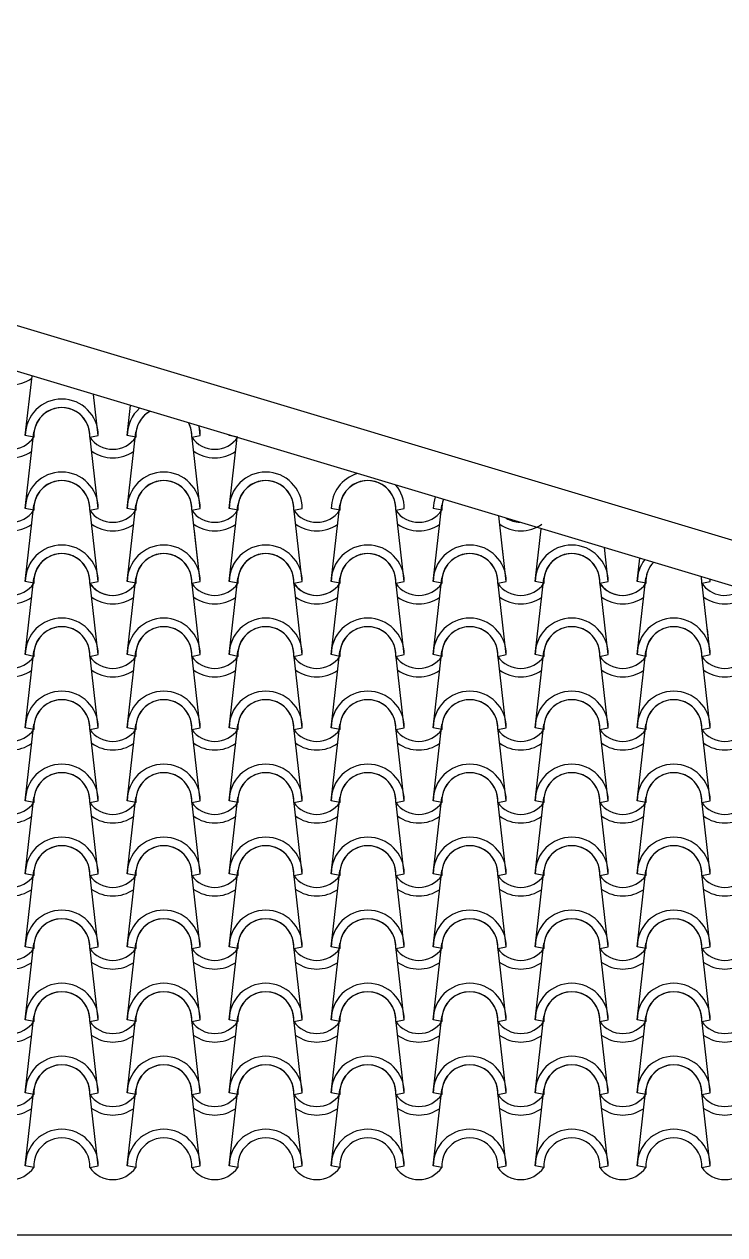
# Model space of a CAD drawing. Header units: millimetres. Extents: x -255 to 41745, y 236 to 29936.
# Drawn here: x 11844 to 13043, y 24931 to 27003 of the extents above; entities that cross this region are included whole.
import ezdxf

# ---------------------------------------------------------------- set-up
doc = ezdxf.new("R2010")
doc.units = ezdxf.units.MM
doc.layers.add('1', color=1, linetype='Continuous')
doc.layers.add('CALIDADES', color=7, linetype='Continuous')

msp = doc.modelspace()

# ---------------------------------------------------------------- linework, layer by layer
at = {"layer": '1'}
for p, q in [((11846, 26298.6), (11857.6, 26400.5)), ((11971, 26298.6), (11962.9, 26368.9)), ((12020.5, 26298.6), (12026.3, 26349.9)), ((11846, 26173.6), (11860.9, 26304.3)), ((11860.6, 26295.7), (11846, 26298.6)), ((11860.6, 26295.7), (11846, 26298.6)), ((11971, 26173.6), (11956, 26304.3)), ((11956.3, 26295.7), (11971, 26298.6)), ((11956.3, 26295.7), (11971, 26298.6)), ((12020.5, 26173.6), (12035.4, 26304.3)), ((12035.1, 26295.7), (12020.5, 26298.6)), ((12035.1, 26295.7), (12020.5, 26298.6)), ((12145.5, 26173.6), (12130.5, 26304.3)), ((12130.8, 26295.7), (12145.5, 26298.6)), ((12130.8, 26295.7), (12145.5, 26298.6)), ((12145.5, 26298.6), (12143.6, 26314.7)), ((12195, 26298.6), (12195, 26299.3)), ((12209.6, 26295.7), (12195, 26298.6)), ((12209.6, 26295.7), (12195, 26298.6)), ((12195, 26173.6), (12208.8, 26295.2)), ((11846, 26048.6), (11860.9, 26179.3)), ((11860.6, 26170.7), (11846, 26173.6)), ((11860.6, 26170.7), (11846, 26173.6)), ((11971, 26048.6), (11956, 26179.3)), ((11956.3, 26170.7), (11971, 26173.6)), ((11956.3, 26170.7), (11971, 26173.6)), ((12020.5, 26048.6), (12035.4, 26179.3)), ((12035.1, 26170.7), (12020.5, 26173.6)), ((12035.1, 26170.7), (12020.5, 26173.6)), ((12145.5, 26048.6), (12130.5, 26179.3)), ((12145.5, 26048.6), (12130.5, 26179.3)), ((12130.8, 26170.7), (12145.5, 26173.6)), ((12130.8, 26170.7), (12145.5, 26173.6)), ((12130.8, 26170.7), (12145.5, 26173.6)), ((12130.8, 26170.7), (12145.5, 26173.6)), ((12195, 26048.6), (12209.9, 26179.3)), ((12195, 26048.6), (12209.9, 26179.3)), ((12209.6, 26170.7), (12195, 26173.6)), ((12209.6, 26170.7), (12195, 26173.6)), ((12209.6, 26170.7), (12195, 26173.6)), ((12209.6, 26170.7), (12195, 26173.6)), ((12320, 26048.6), (12305, 26179.3)), ((12320, 26048.6), (12305, 26179.3)), ((12305.3, 26170.7), (12320, 26173.6)), ((12305.3, 26170.7), (12320, 26173.6)), ((12305.3, 26170.7), (12320, 26173.6)), ((12305.3, 26170.7), (12320, 26173.6)), ((12369.5, 26048.6), (12384.4, 26179.3)), ((12369.5, 26048.6), (12384.4, 26179.3)), ((12384.1, 26170.7), (12369.5, 26173.6)), ((12384.1, 26170.7), (12369.5, 26173.6)), ((12384.1, 26170.7), (12369.5, 26173.6)), ((12384.1, 26170.7), (12369.5, 26173.6)), ((12494.5, 26048.6), (12479.5, 26179.3)), ((12479.8, 26170.7), (12494.5, 26173.6)), ((12479.8, 26170.7), (12494.5, 26173.6)), ((12544, 26048.6), (12558.9, 26179.3)), ((12558.6, 26170.7), (12544, 26173.6)), ((12558.6, 26170.7), (12544, 26173.6)), ((12669, 26048.6), (12656.1, 26161)), ((12145.5, 26048.6), (12135.5, 26135.7)), ((12669, 26048.6), (12659, 26135.7)), ((12718.5, 26048.6), (12728.8, 26139.2)), ((11846, 26048.6), (11852.3, 26104.3)), ((12195, 26048.6), (12201.3, 26104.3)), ((12718.5, 26048.6), (12724.8, 26104.3)), ((12843.5, 26048.6), (12836.8, 26106.8)), ((12893, 26048.6), (12897.5, 26088.6)), ((11846, 25923.6), (11860.9, 26054.3)), ((11860.6, 26045.7), (11846, 26048.6)), ((11860.6, 26045.7), (11846, 26048.6)), ((11860.6, 26045.7), (11846, 26048.6)), ((11860.6, 26045.7), (11846, 26048.6)), ((11860.6, 26045.7), (11846, 26048.6)), ((11971, 25923.6), (11956, 26054.3)), ((11956.3, 26045.7), (11971, 26048.6)), ((11956.3, 26045.7), (11971, 26048.6)), ((11956.3, 26045.7), (11971, 26048.6)), ((12020.5, 25923.6), (12035.4, 26054.3)), ((12035.1, 26045.7), (12020.5, 26048.6)), ((12035.1, 26045.7), (12020.5, 26048.6)), ((12035.1, 26045.7), (12020.5, 26048.6)), ((12145.5, 25923.6), (12130.5, 26054.3)), ((12130.8, 26045.7), (12145.5, 26048.6)), ((12130.8, 26045.7), (12145.5, 26048.6)), ((12130.8, 26045.7), (12145.5, 26048.6)), ((12130.8, 26045.7), (12145.5, 26048.6)), ((12130.8, 26045.7), (12145.5, 26048.6)), ((12130.8, 26045.7), (12145.5, 26048.6)), ((12130.8, 26045.7), (12145.5, 26048.6)), ((12130.8, 26045.7), (12145.5, 26048.6)), ((12195, 25923.6), (12209.9, 26054.3)), ((12209.6, 26045.7), (12195, 26048.6)), ((12209.6, 26045.7), (12195, 26048.6)), ((12209.6, 26045.7), (12195, 26048.6)), ((12209.6, 26045.7), (12195, 26048.6)), ((12209.6, 26045.7), (12195, 26048.6)), ((12209.6, 26045.7), (12195, 26048.6)), ((12209.6, 26045.7), (12195, 26048.6)), ((12209.6, 26045.7), (12195, 26048.6)), ((12320, 25923.6), (12305, 26054.3)), ((12320, 25923.6), (12305, 26054.3)), ((12305.3, 26045.7), (12320, 26048.6)), ((12305.3, 26045.7), (12320, 26048.6)), ((12305.3, 26045.7), (12320, 26048.6)), ((12305.3, 26045.7), (12320, 26048.6)), ((12305.3, 26045.7), (12320, 26048.6)), ((12305.3, 26045.7), (12320, 26048.6)), ((12305.3, 26045.7), (12320, 26048.6)), ((12369.5, 25923.6), (12384.4, 26054.3)), ((12369.5, 25923.6), (12384.4, 26054.3)), ((12384.1, 26045.7), (12369.5, 26048.6)), ((12384.1, 26045.7), (12369.5, 26048.6)), ((12384.1, 26045.7), (12369.5, 26048.6)), ((12384.1, 26045.7), (12369.5, 26048.6)), ((12384.1, 26045.7), (12369.5, 26048.6)), ((12384.1, 26045.7), (12369.5, 26048.6)), ((12384.1, 26045.7), (12369.5, 26048.6)), ((12494.5, 25923.6), (12479.5, 26054.3)), ((12494.5, 25923.6), (12479.5, 26054.3)), ((12479.8, 26045.7), (12494.5, 26048.6)), ((12479.8, 26045.7), (12494.5, 26048.6)), ((12479.8, 26045.7), (12494.5, 26048.6)), ((12479.8, 26045.7), (12494.5, 26048.6)), ((12544, 25923.6), (12558.9, 26054.3)), ((12544, 25923.6), (12558.9, 26054.3)), ((12558.6, 26045.7), (12544, 26048.6)), ((12558.6, 26045.7), (12544, 26048.6)), ((12558.6, 26045.7), (12544, 26048.6)), ((12558.6, 26045.7), (12544, 26048.6)), ((12669, 25923.6), (12654.1, 26054.3)), ((12669, 25923.6), (12654.1, 26054.3)), ((12654.3, 26045.7), (12669, 26048.6)), ((12654.3, 26045.7), (12669, 26048.6)), ((12654.3, 26045.7), (12669, 26048.6)), ((12654.3, 26045.7), (12669, 26048.6)), ((12718.5, 25923.6), (12733.4, 26054.3)), ((12718.5, 25923.6), (12733.4, 26054.3)), ((12733.2, 26045.7), (12718.5, 26048.6)), ((12733.2, 26045.7), (12718.5, 26048.6)), ((12733.2, 26045.7), (12718.5, 26048.6)), ((12733.2, 26045.7), (12718.5, 26048.6)), ((12843.5, 25923.6), (12828.6, 26054.3)), ((12843.5, 25923.6), (12828.6, 26054.3)), ((12828.8, 26045.7), (12843.5, 26048.6)), ((12828.8, 26045.7), (12843.5, 26048.6)), ((12893, 25923.6), (12907.9, 26054.3)), ((12907.7, 26045.7), (12893, 26048.6)), ((12907.7, 26045.7), (12893, 26048.6)), ((13018, 25923.6), (13003.1, 26054.3)), ((13003.3, 26045.7), (13018, 26048.6)), ((13003.3, 26045.7), (13018, 26048.6)), ((13018, 26048.6), (13017.5, 26052.6)), ((12893, 25923.6), (12903.9, 26019.1)), ((13018, 25923.6), (13013, 25967.1)), ((11846, 25798.6), (11860.9, 25929.3)), ((11860.6, 25920.7), (11846, 25923.6)), ((11860.6, 25920.7), (11846, 25923.6)), ((11971, 25798.6), (11956, 25929.3)), ((11956.3, 25920.7), (11971, 25923.6)), ((11956.3, 25920.7), (11971, 25923.6)), ((12020.5, 25798.6), (12035.4, 25929.3)), ((12035.1, 25920.7), (12020.5, 25923.6)), ((12035.1, 25920.7), (12020.5, 25923.6)), ((12145.5, 25798.6), (12130.5, 25929.3)), ((12130.8, 25920.7), (12145.5, 25923.6)), ((12130.8, 25920.7), (12145.5, 25923.6)), ((12195, 25798.6), (12209.9, 25929.3)), ((12209.6, 25920.7), (12195, 25923.6)), ((12209.6, 25920.7), (12195, 25923.6)), ((12320, 25798.6), (12305, 25929.3)), ((12305.3, 25920.7), (12320, 25923.6)), ((12305.3, 25920.7), (12320, 25923.6)), ((12305.3, 25920.7), (12320, 25923.6)), ((12305.3, 25920.7), (12320, 25923.6)), ((12369.5, 25798.6), (12384.4, 25929.3)), ((12384.1, 25920.7), (12369.5, 25923.6)), ((12384.1, 25920.7), (12369.5, 25923.6)), ((12384.1, 25920.7), (12369.5, 25923.6)), ((12384.1, 25920.7), (12369.5, 25923.6)), ((12494.5, 25798.6), (12479.5, 25929.3)), ((12479.8, 25920.7), (12494.5, 25923.6)), ((12479.8, 25920.7), (12494.5, 25923.6)), ((12479.8, 25920.7), (12494.5, 25923.6)), ((12479.8, 25920.7), (12494.5, 25923.6)), ((12544, 25798.6), (12558.9, 25929.3)), ((12558.6, 25920.7), (12544, 25923.6)), ((12558.6, 25920.7), (12544, 25923.6)), ((12558.6, 25920.7), (12544, 25923.6)), ((12558.6, 25920.7), (12544, 25923.6)), ((12669, 25798.6), (12654.1, 25929.3)), ((12654.3, 25920.7), (12669, 25923.6)), ((12654.3, 25920.7), (12669, 25923.6)), ((12654.3, 25920.7), (12669, 25923.6)), ((12654.3, 25920.7), (12669, 25923.6)), ((12718.5, 25798.6), (12733.4, 25929.3)), ((12733.2, 25920.7), (12718.5, 25923.6)), ((12733.2, 25920.7), (12718.5, 25923.6)), ((12733.2, 25920.7), (12718.5, 25923.6)), ((12733.2, 25920.7), (12718.5, 25923.6)), ((12843.5, 25798.6), (12828.6, 25929.3)), ((12828.8, 25920.7), (12843.5, 25923.6)), ((12828.8, 25920.7), (12843.5, 25923.6)), ((12828.8, 25920.7), (12843.5, 25923.6)), ((12828.8, 25920.7), (12843.5, 25923.6)), ((12893, 25798.6), (12907.9, 25929.3)), ((12907.7, 25920.7), (12893, 25923.6)), ((12907.7, 25920.7), (12893, 25923.6)), ((12907.7, 25920.7), (12893, 25923.6)), ((12907.7, 25920.7), (12893, 25923.6)), ((13018, 25798.6), (13003.1, 25929.3)), ((13003.3, 25920.7), (13018, 25923.6)), ((13003.3, 25920.7), (13018, 25923.6)), ((13003.3, 25920.7), (13018, 25923.6)), ((13003.3, 25920.7), (13018, 25923.6)), ((11846, 25673.6), (11860.9, 25804.3)), ((11971, 25673.6), (11956, 25804.3)), ((12020.5, 25673.6), (12035.4, 25804.3)), ((12145.5, 25673.6), (12130.5, 25804.3)), ((12195, 25673.6), (12209.9, 25804.3)), ((12320, 25673.6), (12305, 25804.3)), ((12369.5, 25673.6), (12384.4, 25804.3)), ((12494.5, 25673.6), (12479.5, 25804.3)), ((12544, 25673.6), (12558.9, 25804.3)), ((12669, 25673.6), (12654.1, 25804.3)), ((12718.5, 25673.6), (12733.4, 25804.3)), ((12843.5, 25673.6), (12828.6, 25804.3)), ((12893, 25673.6), (12907.9, 25804.3)), ((13018, 25673.6), (13003.1, 25804.3)), ((11860.6, 25795.7), (11846, 25798.6)), ((11860.6, 25795.7), (11846, 25798.6)), ((11956.3, 25795.7), (11971, 25798.6)), ((11956.3, 25795.7), (11971, 25798.6)), ((12035.1, 25795.7), (12020.5, 25798.6)), ((12035.1, 25795.7), (12020.5, 25798.6)), ((12130.8, 25795.7), (12145.5, 25798.6)), ((12130.8, 25795.7), (12145.5, 25798.6)), ((12209.6, 25795.7), (12195, 25798.6)), ((12209.6, 25795.7), (12195, 25798.6)), ((12305.3, 25795.7), (12320, 25798.6)), ((12305.3, 25795.7), (12320, 25798.6)), ((12384.1, 25795.7), (12369.5, 25798.6)), ((12384.1, 25795.7), (12369.5, 25798.6)), ((12479.8, 25795.7), (12494.5, 25798.6)), ((12479.8, 25795.7), (12494.5, 25798.6)), ((12558.6, 25795.7), (12544, 25798.6)), ((12558.6, 25795.7), (12544, 25798.6)), ((12654.3, 25795.7), (12669, 25798.6)), ((12654.3, 25795.7), (12669, 25798.6)), ((12733.2, 25795.7), (12718.5, 25798.6)), ((12733.2, 25795.7), (12718.5, 25798.6)), ((12828.8, 25795.7), (12843.5, 25798.6)), ((12828.8, 25795.7), (12843.5, 25798.6)), ((12907.7, 25795.7), (12893, 25798.6)), ((12907.7, 25795.7), (12893, 25798.6)), ((13003.3, 25795.7), (13018, 25798.6)), ((13003.3, 25795.7), (13018, 25798.6)), ((11846, 25548.6), (11860.9, 25679.3)), ((11971, 25548.6), (11956, 25679.3)), ((12020.5, 25548.6), (12035.4, 25679.3)), ((12145.5, 25548.6), (12130.5, 25679.3)), ((12195, 25548.6), (12209.9, 25679.3)), ((12320, 25548.6), (12305, 25679.3)), ((12369.5, 25548.6), (12384.4, 25679.3)), ((12494.5, 25548.6), (12479.5, 25679.3)), ((12544, 25548.6), (12558.9, 25679.3)), ((12669, 25548.6), (12654.1, 25679.3)), ((12718.5, 25548.6), (12733.4, 25679.3)), ((12843.5, 25548.6), (12828.6, 25679.3)), ((12893, 25548.6), (12907.9, 25679.3)), ((13018, 25548.6), (13003.1, 25679.3)), ((11860.6, 25670.7), (11846, 25673.6)), ((11860.6, 25670.7), (11846, 25673.6)), ((11956.3, 25670.7), (11971, 25673.6)), ((11956.3, 25670.7), (11971, 25673.6)), ((12035.1, 25670.7), (12020.5, 25673.6)), ((12035.1, 25670.7), (12020.5, 25673.6)), ((12130.8, 25670.7), (12145.5, 25673.6)), ((12130.8, 25670.7), (12145.5, 25673.6)), ((12209.6, 25670.7), (12195, 25673.6)), ((12209.6, 25670.7), (12195, 25673.6)), ((12305.3, 25670.7), (12320, 25673.6)), ((12305.3, 25670.7), (12320, 25673.6)), ((12384.1, 25670.7), (12369.5, 25673.6)), ((12384.1, 25670.7), (12369.5, 25673.6)), ((12479.8, 25670.7), (12494.5, 25673.6)), ((12479.8, 25670.7), (12494.5, 25673.6)), ((12558.6, 25670.7), (12544, 25673.6)), ((12558.6, 25670.7), (12544, 25673.6)), ((12654.3, 25670.7), (12669, 25673.6)), ((12654.3, 25670.7), (12669, 25673.6)), ((12733.2, 25670.7), (12718.5, 25673.6)), ((12733.2, 25670.7), (12718.5, 25673.6)), ((12828.8, 25670.7), (12843.5, 25673.6)), ((12828.8, 25670.7), (12843.5, 25673.6)), ((12907.7, 25670.7), (12893, 25673.6)), ((12907.7, 25670.7), (12893, 25673.6)), ((13003.3, 25670.7), (13018, 25673.6)), ((13003.3, 25670.7), (13018, 25673.6)), ((11846, 25423.6), (11860.9, 25554.3)), ((11971, 25423.6), (11956, 25554.3)), ((12020.5, 25423.6), (12035.4, 25554.3)), ((12145.5, 25423.6), (12130.5, 25554.3)), ((12195, 25423.6), (12209.9, 25554.3)), ((12320, 25423.6), (12305, 25554.3)), ((12369.5, 25423.6), (12384.4, 25554.3)), ((12494.5, 25423.6), (12479.5, 25554.3)), ((12544, 25423.6), (12558.9, 25554.3)), ((12669, 25423.6), (12654.1, 25554.3)), ((12718.5, 25423.6), (12733.4, 25554.3)), ((12843.5, 25423.6), (12828.6, 25554.3)), ((12893, 25423.6), (12907.9, 25554.3)), ((13018, 25423.6), (13003.1, 25554.3)), ((11860.6, 25545.7), (11846, 25548.6)), ((11860.6, 25545.7), (11846, 25548.6)), ((11956.3, 25545.7), (11971, 25548.6)), ((11956.3, 25545.7), (11971, 25548.6)), ((12035.1, 25545.7), (12020.5, 25548.6)), ((12035.1, 25545.7), (12020.5, 25548.6)), ((12130.8, 25545.7), (12145.5, 25548.6)), ((12130.8, 25545.7), (12145.5, 25548.6)), ((12209.6, 25545.7), (12195, 25548.6)), ((12209.6, 25545.7), (12195, 25548.6)), ((12305.3, 25545.7), (12320, 25548.6)), ((12305.3, 25545.7), (12320, 25548.6)), ((12384.1, 25545.7), (12369.5, 25548.6)), ((12384.1, 25545.7), (12369.5, 25548.6)), ((12479.8, 25545.7), (12494.5, 25548.6)), ((12479.8, 25545.7), (12494.5, 25548.6)), ((12558.6, 25545.7), (12544, 25548.6)), ((12558.6, 25545.7), (12544, 25548.6)), ((12654.3, 25545.7), (12669, 25548.6)), ((12654.3, 25545.7), (12669, 25548.6)), ((12733.2, 25545.7), (12718.5, 25548.6)), ((12733.2, 25545.7), (12718.5, 25548.6)), ((12828.8, 25545.7), (12843.5, 25548.6)), ((12828.8, 25545.7), (12843.5, 25548.6)), ((12907.7, 25545.7), (12893, 25548.6)), ((12907.7, 25545.7), (12893, 25548.6)), ((13003.3, 25545.7), (13018, 25548.6)), ((13003.3, 25545.7), (13018, 25548.6)), ((11846, 25298.6), (11860.9, 25429.3)), ((11971, 25298.6), (11956, 25429.3)), ((12020.5, 25298.6), (12035.4, 25429.3)), ((12145.5, 25298.6), (12130.5, 25429.3)), ((12195, 25298.6), (12209.9, 25429.3)), ((12320, 25298.6), (12305, 25429.3)), ((12369.5, 25298.6), (12384.4, 25429.3)), ((12494.5, 25298.6), (12479.5, 25429.3)), ((12544, 25298.6), (12558.9, 25429.3)), ((12669, 25298.6), (12654.1, 25429.3)), ((12718.5, 25298.6), (12733.4, 25429.3)), ((12843.5, 25298.6), (12828.6, 25429.3)), ((12893, 25298.6), (12907.9, 25429.3)), ((13018, 25298.6), (13003.1, 25429.3)), ((11860.6, 25420.7), (11846, 25423.6)), ((11860.6, 25420.7), (11846, 25423.6)), ((11956.3, 25420.7), (11971, 25423.6)), ((11956.3, 25420.7), (11971, 25423.6)), ((12035.1, 25420.7), (12020.5, 25423.6)), ((12035.1, 25420.7), (12020.5, 25423.6)), ((12130.8, 25420.7), (12145.5, 25423.6)), ((12130.8, 25420.7), (12145.5, 25423.6)), ((12209.6, 25420.7), (12195, 25423.6)), ((12209.6, 25420.7), (12195, 25423.6)), ((12305.3, 25420.7), (12320, 25423.6)), ((12305.3, 25420.7), (12320, 25423.6)), ((12384.1, 25420.7), (12369.5, 25423.6)), ((12384.1, 25420.7), (12369.5, 25423.6)), ((12479.8, 25420.7), (12494.5, 25423.6)), ((12479.8, 25420.7), (12494.5, 25423.6)), ((12558.6, 25420.7), (12544, 25423.6)), ((12558.6, 25420.7), (12544, 25423.6)), ((12654.3, 25420.7), (12669, 25423.6)), ((12654.3, 25420.7), (12669, 25423.6)), ((12733.2, 25420.7), (12718.5, 25423.6)), ((12733.2, 25420.7), (12718.5, 25423.6)), ((12828.8, 25420.7), (12843.5, 25423.6)), ((12828.8, 25420.7), (12843.5, 25423.6)), ((12907.7, 25420.7), (12893, 25423.6)), ((12907.7, 25420.7), (12893, 25423.6)), ((13003.3, 25420.7), (13018, 25423.6)), ((13003.3, 25420.7), (13018, 25423.6)), ((11846, 25173.6), (11860.9, 25304.3)), ((11971, 25173.6), (11956, 25304.3)), ((12020.5, 25173.6), (12035.4, 25304.3)), ((12145.5, 25173.6), (12130.5, 25304.3)), ((12195, 25173.6), (12209.9, 25304.3)), ((12320, 25173.6), (12305, 25304.3)), ((12369.5, 25173.6), (12384.4, 25304.3)), ((12494.5, 25173.6), (12479.5, 25304.3)), ((12544, 25173.6), (12558.9, 25304.3)), ((12669, 25173.6), (12654.1, 25304.3)), ((12718.5, 25173.6), (12733.4, 25304.3)), ((12843.5, 25173.6), (12828.6, 25304.3)), ((12893, 25173.6), (12907.9, 25304.3)), ((13018, 25173.6), (13003.1, 25304.3)), ((11860.6, 25295.7), (11846, 25298.6)), ((11860.6, 25295.7), (11846, 25298.6)), ((11956.3, 25295.7), (11971, 25298.6)), ((11956.3, 25295.7), (11971, 25298.6)), ((12035.1, 25295.7), (12020.5, 25298.6)), ((12035.1, 25295.7), (12020.5, 25298.6)), ((12130.8, 25295.7), (12145.5, 25298.6)), ((12130.8, 25295.7), (12145.5, 25298.6)), ((12209.6, 25295.7), (12195, 25298.6)), ((12209.6, 25295.7), (12195, 25298.6)), ((12305.3, 25295.7), (12320, 25298.6)), ((12305.3, 25295.7), (12320, 25298.6)), ((12384.1, 25295.7), (12369.5, 25298.6)), ((12384.1, 25295.7), (12369.5, 25298.6)), ((12479.8, 25295.7), (12494.5, 25298.6)), ((12479.8, 25295.7), (12494.5, 25298.6)), ((12558.6, 25295.7), (12544, 25298.6)), ((12558.6, 25295.7), (12544, 25298.6)), ((12654.3, 25295.7), (12669, 25298.6)), ((12654.3, 25295.7), (12669, 25298.6)), ((12733.2, 25295.7), (12718.5, 25298.6)), ((12733.2, 25295.7), (12718.5, 25298.6)), ((12828.8, 25295.7), (12843.5, 25298.6)), ((12828.8, 25295.7), (12843.5, 25298.6)), ((12907.7, 25295.7), (12893, 25298.6)), ((12907.7, 25295.7), (12893, 25298.6)), ((13003.3, 25295.7), (13018, 25298.6)), ((13003.3, 25295.7), (13018, 25298.6)), ((11846, 25048.6), (11860.9, 25179.3)), ((11971, 25048.6), (11956, 25179.3)), ((12020.5, 25048.6), (12035.4, 25179.3)), ((12145.5, 25048.6), (12130.5, 25179.3)), ((12195, 25048.6), (12209.9, 25179.3)), ((12320, 25048.6), (12305, 25179.3)), ((12369.5, 25048.6), (12384.4, 25179.3)), ((12494.5, 25048.6), (12479.5, 25179.3)), ((12544, 25048.6), (12558.9, 25179.3)), ((12669, 25048.6), (12654.1, 25179.3)), ((12718.5, 25048.6), (12733.4, 25179.3)), ((12843.5, 25048.6), (12828.6, 25179.3)), ((12893, 25048.6), (12907.9, 25179.3)), ((13018, 25048.6), (13003.1, 25179.3)), ((11860.6, 25170.7), (11846, 25173.6)), ((11860.6, 25170.7), (11846, 25173.6)), ((11956.3, 25170.7), (11971, 25173.6)), ((11956.3, 25170.7), (11971, 25173.6)), ((12035.1, 25170.7), (12020.5, 25173.6)), ((12035.1, 25170.7), (12020.5, 25173.6)), ((12130.8, 25170.7), (12145.5, 25173.6)), ((12130.8, 25170.7), (12145.5, 25173.6)), ((12209.6, 25170.7), (12195, 25173.6)), ((12209.6, 25170.7), (12195, 25173.6)), ((12305.3, 25170.7), (12320, 25173.6)), ((12305.3, 25170.7), (12320, 25173.6)), ((12384.1, 25170.7), (12369.5, 25173.6)), ((12384.1, 25170.7), (12369.5, 25173.6)), ((12479.8, 25170.7), (12494.5, 25173.6)), ((12479.8, 25170.7), (12494.5, 25173.6)), ((12558.6, 25170.7), (12544, 25173.6)), ((12558.6, 25170.7), (12544, 25173.6)), ((12654.3, 25170.7), (12669, 25173.6)), ((12654.3, 25170.7), (12669, 25173.6)), ((12733.2, 25170.7), (12718.5, 25173.6)), ((12733.2, 25170.7), (12718.5, 25173.6)), ((12828.8, 25170.7), (12843.5, 25173.6)), ((12828.8, 25170.7), (12843.5, 25173.6)), ((12907.7, 25170.7), (12893, 25173.6)), ((12907.7, 25170.7), (12893, 25173.6)), ((13003.3, 25170.7), (13018, 25173.6)), ((13003.3, 25170.7), (13018, 25173.6)), ((11860.6, 25045.7), (11846, 25048.6)), ((11956.3, 25045.7), (11971, 25048.6)), ((12035.1, 25045.7), (12020.5, 25048.6)), ((12130.8, 25045.7), (12145.5, 25048.6)), ((12209.6, 25045.7), (12195, 25048.6)), ((12305.3, 25045.7), (12320, 25048.6)), ((12384.1, 25045.7), (12369.5, 25048.6)), ((12479.8, 25045.7), (12494.5, 25048.6)), ((12558.6, 25045.7), (12544, 25048.6)), ((12654.3, 25045.7), (12669, 25048.6)), ((12733.2, 25045.7), (12718.5, 25048.6)), ((12828.8, 25045.7), (12843.5, 25048.6)), ((12907.7, 25045.7), (12893, 25048.6)), ((13003.3, 25045.7), (13018, 25048.6))]:
    msp.add_line(p, q, dxfattribs=at)
for centre, radius, start, end in [((11821.3, 26448), 62.5, 234.9308, 305.0692), ((11908.5, 26298.6), 62.5, 0, 180), ((11908.5, 26298.6), 62.5, 0, 180), ((11908.5, 26298.6), 47.9, 356.4887, 183.5113), ((11908.5, 26298.6), 47.9, 356.4887, 183.5113), ((11908.5, 26298.6), 47.9, 6.838, 173.162), ((12083, 26298.6), 62.5, 131.6015, 180), ((12083, 26298.6), 62.5, 131.6015, 180), ((12083, 26298.6), 47.9, 120.035, 183.5113), ((12083, 26298.6), 47.9, 120.035, 183.5113), ((12083, 26298.6), 47.9, 120.035, 173.162), ((12083, 26298.6), 47.9, 356.4887, 26.5665), ((12083, 26298.6), 47.9, 356.4887, 26.5665), ((12083, 26298.6), 47.9, 6.838, 26.5665), ((12083, 26298.6), 62.5, 0, 15), ((12083, 26298.6), 62.5, 0, 15), ((11821.3, 26323), 47.9, 214.756, 325.244), ((11821.3, 26323), 47.9, 214.756, 325.244), ((11995.8, 26323), 47.9, 214.756, 325.244), ((11995.8, 26323), 47.9, 214.756, 325.244), ((12170.3, 26323), 47.9, 214.756, 325.244), ((12170.3, 26323), 47.9, 214.756, 325.244), ((12170.3, 26323), 47.9, 214.756, 325.244), ((12170.3, 26323), 47.9, 214.756, 325.244), ((11821.3, 26323), 62.5, 234.9308, 305.0692), ((11995.8, 26323), 62.5, 234.9308, 305.0692), ((12170.3, 26323), 62.5, 234.9308, 305.0692), ((12170.3, 26323), 62.5, 234.9308, 305.0692), ((11908.5, 26173.6), 62.5, 0, 180), ((11908.5, 26173.6), 62.5, 0, 180), ((12083, 26173.6), 62.5, 0, 180), ((12083, 26173.6), 62.5, 0, 180), ((12257.5, 26173.6), 62.5, 0, 180), ((12257.5, 26173.6), 62.5, 0, 180), ((11908.5, 26173.6), 47.9, 356.4887, 183.5113), ((11908.5, 26173.6), 47.9, 356.4887, 183.5113), ((11908.5, 26173.6), 47.9, 6.838, 173.162), ((12083, 26173.6), 47.9, 356.4887, 183.5113), ((12083, 26173.6), 47.9, 356.4887, 183.5113), ((12083, 26173.6), 47.9, 6.838, 173.162), ((12257.5, 26173.6), 47.9, 356.4887, 183.5113), ((12257.5, 26173.6), 47.9, 356.4887, 183.5113), ((12257.5, 26173.6), 47.9, 6.838, 173.162), ((12432, 26173.6), 62.5, 106.5253, 180), ((12432, 26173.6), 62.5, 106.5253, 180), ((12432, 26173.6), 47.9, 356.4887, 183.5113), ((12432, 26173.6), 47.9, 356.4887, 183.5113), ((12432, 26173.6), 47.9, 6.838, 173.162), ((12432, 26173.6), 62.5, 0, 40.0762), ((12432, 26173.6), 62.5, 0, 40.0762), ((12606.5, 26173.6), 62.5, 161.3387, 180), ((12606.5, 26173.6), 62.5, 161.3387, 180), ((12606.5, 26173.6), 47.9, 160.7412, 183.5113), ((12606.5, 26173.6), 47.9, 160.7412, 183.5113), ((12606.5, 26173.6), 47.9, 160.7412, 173.162), ((11821.3, 26198), 47.9, 214.756, 325.244), ((11821.3, 26198), 47.9, 214.756, 325.244), ((11995.8, 26198), 47.9, 214.756, 325.244), ((11995.8, 26198), 47.9, 214.756, 325.244), ((12170.3, 26198), 47.9, 214.756, 325.244), ((12170.3, 26198), 47.9, 214.756, 325.244), ((12170.3, 26198), 47.9, 214.756, 325.244), ((12170.3, 26198), 47.9, 214.756, 325.244), ((12344.8, 26198), 47.9, 214.756, 325.244), ((12344.8, 26198), 47.9, 214.756, 325.244), ((12344.8, 26198), 47.9, 214.756, 325.244), ((12344.8, 26198), 47.9, 214.756, 325.244), ((12519.3, 26198), 47.9, 214.756, 325.244), ((12519.3, 26198), 47.9, 214.756, 325.244), ((12693.8, 26198), 47.9, 238.383, 268.2185), ((12693.8, 26198), 47.9, 238.383, 268.2185), ((11821.3, 26198), 62.5, 234.9308, 305.0692), ((11995.8, 26198), 62.5, 234.9308, 305.0692), ((12170.3, 26198), 62.5, 234.9308, 305.0692), ((12170.3, 26198), 62.5, 234.9308, 305.0692), ((12344.8, 26198), 62.5, 234.9308, 305.0692), ((12344.8, 26198), 62.5, 234.9308, 305.0692), ((12519.3, 26198), 62.5, 234.9308, 305.0692), ((12693.8, 26198), 62.5, 234.9308, 305.0692), ((11908.5, 26048.6), 62.5, 0, 180), ((11908.5, 26048.6), 62.5, 0, 180), ((11908.5, 26048.6), 62.5, 0, 180), ((12083, 26048.6), 62.5, 0, 180), ((12083, 26048.6), 62.5, 0, 180), ((12083, 26048.6), 62.5, 0, 180), ((12257.5, 26048.6), 62.5, 0, 180), ((12257.5, 26048.6), 62.5, 0, 180), ((12257.5, 26048.6), 62.5, 0, 180), ((12257.5, 26048.6), 62.5, 0, 180), ((12257.5, 26048.6), 62.5, 0, 180), ((12432, 26048.6), 62.5, 0, 180), ((12432, 26048.6), 62.5, 0, 180), ((12432, 26048.6), 62.5, 0, 180), ((12432, 26048.6), 62.5, 0, 180), ((12606.5, 26048.6), 62.5, 0, 180), ((12606.5, 26048.6), 62.5, 0, 180), ((12606.5, 26048.6), 62.5, 0, 180), ((12606.5, 26048.6), 62.5, 0, 180), ((12781, 26048.6), 62.5, 0, 180), ((12781, 26048.6), 62.5, 0, 180), ((11908.5, 26048.6), 62.5, 129.7957, 180), ((11908.5, 26048.6), 62.5, 129.7957, 180), ((11908.5, 26048.6), 47.9, 356.4887, 183.5113), ((11908.5, 26048.6), 47.9, 356.4887, 183.5113), ((11908.5, 26048.6), 47.9, 356.4887, 183.5113), ((11908.5, 26048.6), 47.9, 121.4531, 183.5113), ((11908.5, 26048.6), 47.9, 121.4531, 183.5113), ((11908.5, 26048.6), 47.9, 6.838, 173.162), ((11908.5, 26048.6), 47.9, 121.4531, 173.162), ((12083, 26048.6), 47.9, 356.4887, 183.5113), ((12083, 26048.6), 47.9, 356.4887, 183.5113), ((12083, 26048.6), 47.9, 356.4887, 183.5113), ((12083, 26048.6), 47.9, 6.838, 173.162), ((12257.5, 26048.6), 62.5, 129.7957, 180), ((12257.5, 26048.6), 62.5, 129.7957, 180), ((12257.5, 26048.6), 47.9, 356.4887, 183.5113), ((12257.5, 26048.6), 47.9, 356.4887, 183.5113), ((12257.5, 26048.6), 47.9, 356.4887, 183.5113), ((12257.5, 26048.6), 47.9, 356.4887, 183.5113), ((12257.5, 26048.6), 47.9, 356.4887, 183.5113), ((12257.5, 26048.6), 47.9, 121.4531, 183.5113), ((12257.5, 26048.6), 47.9, 121.4531, 183.5113), ((12257.5, 26048.6), 47.9, 6.838, 173.162), ((12257.5, 26048.6), 47.9, 6.838, 173.162), ((12257.5, 26048.6), 47.9, 121.4531, 173.162), ((12432, 26048.6), 47.9, 356.4887, 183.5113), ((12432, 26048.6), 47.9, 356.4887, 183.5113), ((12432, 26048.6), 47.9, 356.4887, 183.5113), ((12432, 26048.6), 47.9, 356.4887, 183.5113), ((12432, 26048.6), 47.9, 6.838, 173.162), ((12432, 26048.6), 47.9, 6.838, 173.162), ((12606.5, 26048.6), 47.9, 356.4887, 183.5113), ((12606.5, 26048.6), 47.9, 356.4887, 183.5113), ((12606.5, 26048.6), 47.9, 356.4887, 183.5113), ((12606.5, 26048.6), 47.9, 356.4887, 183.5113), ((12606.5, 26048.6), 47.9, 6.838, 173.162), ((12606.5, 26048.6), 47.9, 6.838, 173.162), ((12781, 26048.6), 62.5, 129.7957, 180), ((12781, 26048.6), 62.5, 129.7957, 180), ((12781, 26048.6), 47.9, 356.4887, 183.5113), ((12781, 26048.6), 47.9, 356.4887, 183.5113), ((12781, 26048.6), 47.9, 121.4531, 183.5113), ((12781, 26048.6), 47.9, 121.4531, 183.5113), ((12781, 26048.6), 47.9, 6.838, 173.162), ((12781, 26048.6), 47.9, 121.4531, 173.162), ((12955.5, 26048.6), 62.5, 143.1002, 180), ((12955.5, 26048.6), 62.5, 143.1002, 180), ((12955.5, 26048.6), 47.9, 136.5313, 183.5113), ((12955.5, 26048.6), 47.9, 136.5313, 183.5113), ((12955.5, 26048.6), 47.9, 136.5313, 173.162), ((12955.5, 26048.6), 47.9, 356.4887, 10.0702), ((12955.5, 26048.6), 47.9, 356.4887, 10.0702), ((12955.5, 26048.6), 47.9, 6.838, 10.0702), ((12955.5, 26048.6), 62.5, 0, 3.5013), ((12955.5, 26048.6), 62.5, 0, 3.5013), ((11821.3, 26073), 47.9, 214.756, 325.244), ((11821.3, 26073), 47.9, 214.756, 325.244), ((11821.3, 26073), 47.9, 214.756, 325.244), ((11821.3, 26073), 47.9, 214.756, 325.244), ((11821.3, 26073), 47.9, 214.756, 325.244), ((11995.8, 26073), 47.9, 214.756, 325.244), ((11995.8, 26073), 47.9, 214.756, 325.244), ((11995.8, 26073), 47.9, 214.756, 290.3354), ((11995.8, 26073), 47.9, 214.756, 290.3354), ((11995.8, 26073), 47.9, 214.756, 325.244), ((12170.3, 26073), 47.9, 214.756, 325.244), ((12170.3, 26073), 47.9, 214.756, 325.244), ((12170.3, 26073), 47.9, 214.756, 325.244), ((12170.3, 26073), 47.9, 214.756, 325.244), ((12170.3, 26073), 47.9, 214.756, 325.244), ((12170.3, 26073), 47.9, 214.756, 325.244), ((12170.3, 26073), 47.9, 214.756, 325.244), ((12170.3, 26073), 47.9, 214.756, 325.244), ((12344.8, 26073), 47.9, 214.756, 325.244), ((12344.8, 26073), 47.9, 214.756, 325.244), ((12344.8, 26073), 47.9, 214.756, 325.244), ((12344.8, 26073), 47.9, 214.756, 325.244), ((12344.8, 26073), 47.9, 214.756, 325.244), ((12344.8, 26073), 47.9, 214.756, 325.244), ((12344.8, 26073), 47.9, 214.756, 290.3354), ((12344.8, 26073), 47.9, 214.756, 290.3354), ((12344.8, 26073), 47.9, 214.756, 325.244), ((12519.3, 26073), 47.9, 214.756, 325.244), ((12519.3, 26073), 47.9, 214.756, 325.244), ((12519.3, 26073), 47.9, 214.756, 325.244), ((12519.3, 26073), 47.9, 214.756, 325.244), ((12693.8, 26073), 47.9, 214.756, 325.244), ((12693.8, 26073), 47.9, 214.756, 325.244), ((12693.8, 26073), 47.9, 214.756, 325.244), ((12693.8, 26073), 47.9, 214.756, 325.244), ((12868.3, 26073), 47.9, 214.756, 290.3354), ((12868.3, 26073), 47.9, 214.756, 290.3354), ((12868.3, 26073), 47.9, 214.756, 325.244), ((12868.3, 26073), 47.9, 214.756, 325.244), ((13042.8, 26073), 47.9, 214.756, 309.2067), ((13042.8, 26073), 47.9, 214.756, 309.2067), ((11821.3, 26073), 62.5, 234.9308, 305.0692), ((11821.3, 26073), 62.5, 234.9308, 305.0692), ((11995.8, 26073), 62.5, 234.9308, 305.0692), ((11995.8, 26073), 62.5, 234.9308, 305.0692), ((12170.3, 26073), 62.5, 234.9308, 305.0692), ((12170.3, 26073), 62.5, 234.9308, 305.0692), ((12170.3, 26073), 62.5, 234.9308, 305.0692), ((12344.8, 26073), 62.5, 234.9308, 305.0692), ((12344.8, 26073), 62.5, 234.9308, 305.0692), ((12344.8, 26073), 62.5, 234.9308, 305.0692), ((12344.8, 26073), 62.5, 234.9308, 305.0692), ((12519.3, 26073), 62.5, 234.9308, 305.0692), ((12519.3, 26073), 62.5, 234.9308, 305.0692), ((12693.8, 26073), 62.5, 234.9308, 305.0692), ((12693.8, 26073), 62.5, 234.9308, 305.0692), ((12868.3, 26073), 62.5, 234.9308, 305.0692), ((12868.3, 26073), 62.5, 234.9308, 305.0692), ((13042.8, 26073), 62.5, 234.9308, 305.0692), ((11908.5, 25923.6), 62.5, 0, 180), ((11908.5, 25923.6), 62.5, 0, 180), ((12083, 25923.6), 62.5, 0, 180), ((12083, 25923.6), 62.5, 0, 180), ((12257.5, 25923.6), 62.5, 0, 180), ((12257.5, 25923.6), 62.5, 0, 180), ((12432, 25923.6), 62.5, 0, 180), ((12432, 25923.6), 62.5, 0, 180), ((12432, 25923.6), 62.5, 0, 180), ((12432, 25923.6), 62.5, 0, 180), ((12606.5, 25923.6), 62.5, 0, 180), ((12606.5, 25923.6), 62.5, 0, 180), ((12606.5, 25923.6), 62.5, 0, 180), ((12606.5, 25923.6), 62.5, 0, 180), ((12781, 25923.6), 62.5, 0, 180), ((12781, 25923.6), 62.5, 0, 180), ((12781, 25923.6), 62.5, 0, 180), ((12781, 25923.6), 62.5, 0, 180), ((12955.5, 25923.6), 62.5, 0, 180), ((12955.5, 25923.6), 62.5, 0, 180), ((12955.5, 25923.6), 62.5, 0, 180), ((12955.5, 25923.6), 62.5, 0, 180), ((11908.5, 25923.6), 47.9, 356.4887, 183.5113), ((11908.5, 25923.6), 47.9, 356.4887, 183.5113), ((11908.5, 25923.6), 47.9, 6.838, 173.162), ((12083, 25923.6), 47.9, 356.4887, 183.5113), ((12083, 25923.6), 47.9, 356.4887, 183.5113), ((12083, 25923.6), 47.9, 6.838, 173.162), ((12257.5, 25923.6), 47.9, 356.4887, 183.5113), ((12257.5, 25923.6), 47.9, 356.4887, 183.5113), ((12257.5, 25923.6), 47.9, 6.838, 173.162), ((12432, 25923.6), 47.9, 356.4887, 183.5113), ((12432, 25923.6), 47.9, 356.4887, 183.5113), ((12432, 25923.6), 47.9, 356.4887, 183.5113), ((12432, 25923.6), 47.9, 356.4887, 183.5113), ((12432, 25923.6), 47.9, 6.838, 173.162), ((12432, 25923.6), 47.9, 6.838, 173.162), ((12606.5, 25923.6), 47.9, 356.4887, 183.5113), ((12606.5, 25923.6), 47.9, 356.4887, 183.5113), ((12606.5, 25923.6), 47.9, 356.4887, 183.5113), ((12606.5, 25923.6), 47.9, 356.4887, 183.5113), ((12606.5, 25923.6), 47.9, 6.838, 173.162), ((12606.5, 25923.6), 47.9, 6.838, 173.162), ((12781, 25923.6), 47.9, 356.4887, 183.5113), ((12781, 25923.6), 47.9, 356.4887, 183.5113), ((12781, 25923.6), 47.9, 356.4887, 183.5113), ((12781, 25923.6), 47.9, 356.4887, 183.5113), ((12781, 25923.6), 47.9, 6.838, 173.162), ((12781, 25923.6), 47.9, 6.838, 173.162), ((12955.5, 25923.6), 47.9, 356.4887, 183.5113), ((12955.5, 25923.6), 47.9, 356.4887, 183.5113), ((12955.5, 25923.6), 47.9, 356.4887, 183.5113), ((12955.5, 25923.6), 47.9, 356.4887, 183.5113), ((12955.5, 25923.6), 47.9, 6.838, 173.162), ((12955.5, 25923.6), 47.9, 6.838, 173.162), ((11821.3, 25948), 47.9, 214.756, 325.244), ((11821.3, 25948), 47.9, 214.756, 325.244), ((11995.8, 25948), 47.9, 214.756, 325.244), ((11995.8, 25948), 47.9, 214.756, 325.244), ((12170.3, 25948), 47.9, 214.756, 325.244), ((12170.3, 25948), 47.9, 214.756, 325.244), ((12344.8, 25948), 47.9, 214.756, 325.244), ((12344.8, 25948), 47.9, 214.756, 325.244), ((12344.8, 25948), 47.9, 214.756, 325.244), ((12344.8, 25948), 47.9, 214.756, 325.244), ((12519.3, 25948), 47.9, 214.756, 325.244), ((12519.3, 25948), 47.9, 214.756, 325.244), ((12519.3, 25948), 47.9, 214.756, 325.244), ((12519.3, 25948), 47.9, 214.756, 325.244), ((12693.8, 25948), 47.9, 214.756, 325.244), ((12693.8, 25948), 47.9, 214.756, 325.244), ((12693.8, 25948), 47.9, 214.756, 325.244), ((12693.8, 25948), 47.9, 214.756, 325.244), ((12868.3, 25948), 47.9, 214.756, 325.244), ((12868.3, 25948), 47.9, 214.756, 325.244), ((12868.3, 25948), 47.9, 214.756, 325.244), ((12868.3, 25948), 47.9, 214.756, 325.244), ((13042.8, 25948), 47.9, 214.756, 325.244), ((13042.8, 25948), 47.9, 214.756, 325.244), ((13042.8, 25948), 47.9, 214.756, 325.244), ((13042.8, 25948), 47.9, 214.756, 325.244), ((11821.3, 25948), 62.5, 234.9308, 305.0692), ((11995.8, 25948), 62.5, 234.9308, 305.0692), ((12170.3, 25948), 62.5, 234.9308, 305.0692), ((12344.8, 25948), 62.5, 234.9308, 305.0692), ((12344.8, 25948), 62.5, 234.9308, 305.0692), ((12519.3, 25948), 62.5, 234.9308, 305.0692), ((12519.3, 25948), 62.5, 234.9308, 305.0692), ((12693.8, 25948), 62.5, 234.9308, 305.0692), ((12693.8, 25948), 62.5, 234.9308, 305.0692), ((12868.3, 25948), 62.5, 234.9308, 305.0692), ((12868.3, 25948), 62.5, 234.9308, 305.0692), ((13042.8, 25948), 62.5, 234.9308, 305.0692), ((13042.8, 25948), 62.5, 234.9308, 305.0692), ((11908.5, 25798.6), 62.5, 0, 180), ((11908.5, 25798.6), 62.5, 0, 180), ((12083, 25798.6), 62.5, 0, 180), ((12083, 25798.6), 62.5, 0, 180), ((12257.5, 25798.6), 62.5, 0, 180), ((12257.5, 25798.6), 62.5, 0, 180), ((12432, 25798.6), 62.5, 0, 180), ((12432, 25798.6), 62.5, 0, 180), ((12606.5, 25798.6), 62.5, 0, 180), ((12606.5, 25798.6), 62.5, 0, 180), ((12781, 25798.6), 62.5, 0, 180), ((12781, 25798.6), 62.5, 0, 180), ((12955.5, 25798.6), 62.5, 0, 180), ((12955.5, 25798.6), 62.5, 0, 180), ((11908.5, 25798.6), 47.9, 356.4887, 183.5113), ((11908.5, 25798.6), 47.9, 356.4887, 183.5113), ((11908.5, 25798.6), 47.9, 6.838, 173.162), ((12083, 25798.6), 47.9, 356.4887, 183.5113), ((12083, 25798.6), 47.9, 356.4887, 183.5113), ((12083, 25798.6), 47.9, 6.838, 173.162), ((12257.5, 25798.6), 47.9, 356.4887, 183.5113), ((12257.5, 25798.6), 47.9, 356.4887, 183.5113), ((12257.5, 25798.6), 47.9, 6.838, 173.162), ((12432, 25798.6), 47.9, 356.4887, 183.5113), ((12432, 25798.6), 47.9, 356.4887, 183.5113), ((12432, 25798.6), 47.9, 6.838, 173.162), ((12606.5, 25798.6), 47.9, 356.4887, 183.5113), ((12606.5, 25798.6), 47.9, 356.4887, 183.5113), ((12606.5, 25798.6), 47.9, 6.838, 173.162), ((12781, 25798.6), 47.9, 356.4887, 183.5113), ((12781, 25798.6), 47.9, 356.4887, 183.5113), ((12781, 25798.6), 47.9, 6.838, 173.162), ((12955.5, 25798.6), 47.9, 356.4887, 183.5113), ((12955.5, 25798.6), 47.9, 356.4887, 183.5113), ((12955.5, 25798.6), 47.9, 6.838, 173.162), ((11821.3, 25823), 47.9, 214.756, 325.244), ((11821.3, 25823), 47.9, 214.756, 325.244), ((11995.8, 25823), 47.9, 214.756, 325.244), ((11995.8, 25823), 47.9, 214.756, 325.244), ((12170.3, 25823), 47.9, 214.756, 325.244), ((12170.3, 25823), 47.9, 214.756, 325.244), ((12344.8, 25823), 47.9, 214.756, 325.244), ((12344.8, 25823), 47.9, 214.756, 325.244), ((12519.3, 25823), 47.9, 214.756, 325.244), ((12519.3, 25823), 47.9, 214.756, 325.244), ((12693.8, 25823), 47.9, 214.756, 325.244), ((12693.8, 25823), 47.9, 214.756, 325.244), ((12868.3, 25823), 47.9, 214.756, 325.244), ((12868.3, 25823), 47.9, 214.756, 325.244), ((13042.8, 25823), 47.9, 214.756, 325.244), ((13042.8, 25823), 47.9, 214.756, 325.244), ((11821.3, 25823), 62.5, 234.9308, 305.0692), ((11995.8, 25823), 62.5, 234.9308, 305.0692), ((12170.3, 25823), 62.5, 234.9308, 305.0692), ((12344.8, 25823), 62.5, 234.9308, 305.0692), ((12519.3, 25823), 62.5, 234.9308, 305.0692), ((12693.8, 25823), 62.5, 234.9308, 305.0692), ((12868.3, 25823), 62.5, 234.9308, 305.0692), ((13042.8, 25823), 62.5, 234.9308, 305.0692), ((11908.5, 25673.6), 62.5, 0, 180), ((11908.5, 25673.6), 62.5, 0, 180), ((11908.5, 25673.6), 47.9, 356.4887, 183.5113), ((11908.5, 25673.6), 47.9, 356.4887, 183.5113), ((11908.5, 25673.6), 47.9, 6.838, 173.162), ((12083, 25673.6), 62.5, 0, 180), ((12083, 25673.6), 62.5, 0, 180), ((12083, 25673.6), 47.9, 356.4887, 183.5113), ((12083, 25673.6), 47.9, 356.4887, 183.5113), ((12083, 25673.6), 47.9, 6.838, 173.162), ((12257.5, 25673.6), 62.5, 0, 180), ((12257.5, 25673.6), 62.5, 0, 180), ((12257.5, 25673.6), 47.9, 356.4887, 183.5113), ((12257.5, 25673.6), 47.9, 356.4887, 183.5113), ((12257.5, 25673.6), 47.9, 6.838, 173.162), ((12432, 25673.6), 62.5, 0, 180), ((12432, 25673.6), 62.5, 0, 180), ((12432, 25673.6), 47.9, 356.4887, 183.5113), ((12432, 25673.6), 47.9, 356.4887, 183.5113), ((12432, 25673.6), 47.9, 6.838, 173.162), ((12606.5, 25673.6), 62.5, 0, 180), ((12606.5, 25673.6), 62.5, 0, 180), ((12606.5, 25673.6), 47.9, 356.4887, 183.5113), ((12606.5, 25673.6), 47.9, 356.4887, 183.5113), ((12606.5, 25673.6), 47.9, 6.838, 173.162), ((12781, 25673.6), 62.5, 0, 180), ((12781, 25673.6), 62.5, 0, 180), ((12781, 25673.6), 47.9, 356.4887, 183.5113), ((12781, 25673.6), 47.9, 356.4887, 183.5113), ((12781, 25673.6), 47.9, 6.838, 173.162), ((12955.5, 25673.6), 62.5, 0, 180), ((12955.5, 25673.6), 62.5, 0, 180), ((12955.5, 25673.6), 47.9, 356.4887, 183.5113), ((12955.5, 25673.6), 47.9, 356.4887, 183.5113), ((12955.5, 25673.6), 47.9, 6.838, 173.162), ((11821.3, 25698), 47.9, 214.756, 325.244), ((11821.3, 25698), 47.9, 214.756, 325.244), ((11995.8, 25698), 47.9, 214.756, 325.244), ((11995.8, 25698), 47.9, 214.756, 325.244), ((12170.3, 25698), 47.9, 214.756, 325.244), ((12170.3, 25698), 47.9, 214.756, 325.244), ((12344.8, 25698), 47.9, 214.756, 325.244), ((12344.8, 25698), 47.9, 214.756, 325.244), ((12519.3, 25698), 47.9, 214.756, 325.244), ((12519.3, 25698), 47.9, 214.756, 325.244), ((12693.8, 25698), 47.9, 214.756, 325.244), ((12693.8, 25698), 47.9, 214.756, 325.244), ((12868.3, 25698), 47.9, 214.756, 325.244), ((12868.3, 25698), 47.9, 214.756, 325.244), ((13042.8, 25698), 47.9, 214.756, 325.244), ((13042.8, 25698), 47.9, 214.756, 325.244), ((11821.3, 25698), 62.5, 234.9308, 305.0692), ((11995.8, 25698), 62.5, 234.9308, 305.0692), ((12170.3, 25698), 62.5, 234.9308, 305.0692), ((12344.8, 25698), 62.5, 234.9308, 305.0692), ((12519.3, 25698), 62.5, 234.9308, 305.0692), ((12693.8, 25698), 62.5, 234.9308, 305.0692), ((12868.3, 25698), 62.5, 234.9308, 305.0692), ((13042.8, 25698), 62.5, 234.9308, 305.0692), ((11908.5, 25548.6), 62.5, 0, 180), ((11908.5, 25548.6), 62.5, 0, 180), ((11908.5, 25548.6), 47.9, 356.4887, 183.5113), ((11908.5, 25548.6), 47.9, 356.4887, 183.5113), ((11908.5, 25548.6), 47.9, 6.838, 173.162), ((12083, 25548.6), 62.5, 0, 180), ((12083, 25548.6), 62.5, 0, 180), ((12083, 25548.6), 47.9, 356.4887, 183.5113), ((12083, 25548.6), 47.9, 356.4887, 183.5113), ((12083, 25548.6), 47.9, 6.838, 173.162), ((12257.5, 25548.6), 62.5, 0, 180), ((12257.5, 25548.6), 62.5, 0, 180), ((12257.5, 25548.6), 47.9, 356.4887, 183.5113), ((12257.5, 25548.6), 47.9, 356.4887, 183.5113), ((12257.5, 25548.6), 47.9, 6.838, 173.162), ((12432, 25548.6), 62.5, 0, 180), ((12432, 25548.6), 62.5, 0, 180), ((12432, 25548.6), 47.9, 356.4887, 183.5113), ((12432, 25548.6), 47.9, 356.4887, 183.5113), ((12432, 25548.6), 47.9, 6.838, 173.162), ((12606.5, 25548.6), 62.5, 0, 180), ((12606.5, 25548.6), 62.5, 0, 180), ((12606.5, 25548.6), 47.9, 356.4887, 183.5113), ((12606.5, 25548.6), 47.9, 356.4887, 183.5113), ((12606.5, 25548.6), 47.9, 6.838, 173.162), ((12781, 25548.6), 62.5, 0, 180), ((12781, 25548.6), 62.5, 0, 180), ((12781, 25548.6), 47.9, 356.4887, 183.5113), ((12781, 25548.6), 47.9, 356.4887, 183.5113), ((12781, 25548.6), 47.9, 6.838, 173.162), ((12955.5, 25548.6), 62.5, 0, 180), ((12955.5, 25548.6), 62.5, 0, 180), ((12955.5, 25548.6), 47.9, 356.4887, 183.5113), ((12955.5, 25548.6), 47.9, 356.4887, 183.5113), ((12955.5, 25548.6), 47.9, 6.838, 173.162), ((11821.3, 25573), 47.9, 214.756, 325.244), ((11821.3, 25573), 47.9, 214.756, 325.244), ((11995.8, 25573), 47.9, 214.756, 325.244), ((11995.8, 25573), 47.9, 214.756, 325.244), ((12170.3, 25573), 47.9, 214.756, 325.244), ((12170.3, 25573), 47.9, 214.756, 325.244), ((12344.8, 25573), 47.9, 214.756, 325.244), ((12344.8, 25573), 47.9, 214.756, 325.244), ((12519.3, 25573), 47.9, 214.756, 325.244), ((12519.3, 25573), 47.9, 214.756, 325.244), ((12693.8, 25573), 47.9, 214.756, 325.244), ((12693.8, 25573), 47.9, 214.756, 325.244), ((12868.3, 25573), 47.9, 214.756, 325.244), ((12868.3, 25573), 47.9, 214.756, 325.244), ((13042.8, 25573), 47.9, 214.756, 325.244), ((13042.8, 25573), 47.9, 214.756, 325.244), ((11821.3, 25573), 62.5, 234.9308, 305.0692), ((11995.8, 25573), 62.5, 234.9308, 305.0692), ((12170.3, 25573), 62.5, 234.9308, 305.0692), ((12344.8, 25573), 62.5, 234.9308, 305.0692), ((12519.3, 25573), 62.5, 234.9308, 305.0692), ((12693.8, 25573), 62.5, 234.9308, 305.0692), ((12868.3, 25573), 62.5, 234.9308, 305.0692), ((13042.8, 25573), 62.5, 234.9308, 305.0692), ((11908.5, 25423.6), 62.5, 0, 180), ((11908.5, 25423.6), 62.5, 0, 180), ((11908.5, 25423.6), 47.9, 356.4887, 183.5113), ((11908.5, 25423.6), 47.9, 356.4887, 183.5113), ((11908.5, 25423.6), 47.9, 6.838, 173.162), ((12083, 25423.6), 62.5, 0, 180), ((12083, 25423.6), 62.5, 0, 180), ((12083, 25423.6), 47.9, 356.4887, 183.5113), ((12083, 25423.6), 47.9, 356.4887, 183.5113), ((12083, 25423.6), 47.9, 6.838, 173.162), ((12257.5, 25423.6), 62.5, 0, 180), ((12257.5, 25423.6), 62.5, 0, 180), ((12257.5, 25423.6), 47.9, 356.4887, 183.5113), ((12257.5, 25423.6), 47.9, 356.4887, 183.5113), ((12257.5, 25423.6), 47.9, 6.838, 173.162), ((12432, 25423.6), 62.5, 0, 180), ((12432, 25423.6), 62.5, 0, 180), ((12432, 25423.6), 47.9, 356.4887, 183.5113), ((12432, 25423.6), 47.9, 356.4887, 183.5113), ((12432, 25423.6), 47.9, 6.838, 173.162), ((12606.5, 25423.6), 62.5, 0, 180), ((12606.5, 25423.6), 62.5, 0, 180), ((12606.5, 25423.6), 47.9, 356.4887, 183.5113), ((12606.5, 25423.6), 47.9, 356.4887, 183.5113), ((12606.5, 25423.6), 47.9, 6.838, 173.162), ((12781, 25423.6), 62.5, 0, 180), ((12781, 25423.6), 62.5, 0, 180), ((12781, 25423.6), 47.9, 356.4887, 183.5113), ((12781, 25423.6), 47.9, 356.4887, 183.5113), ((12781, 25423.6), 47.9, 6.838, 173.162), ((12955.5, 25423.6), 62.5, 0, 180), ((12955.5, 25423.6), 62.5, 0, 180), ((12955.5, 25423.6), 47.9, 356.4887, 183.5113), ((12955.5, 25423.6), 47.9, 356.4887, 183.5113), ((12955.5, 25423.6), 47.9, 6.838, 173.162), ((11821.3, 25448), 47.9, 214.756, 325.244), ((11821.3, 25448), 47.9, 214.756, 325.244), ((11995.8, 25448), 47.9, 214.756, 325.244), ((11995.8, 25448), 47.9, 214.756, 325.244), ((12170.3, 25448), 47.9, 214.756, 325.244), ((12170.3, 25448), 47.9, 214.756, 325.244), ((12344.8, 25448), 47.9, 214.756, 325.244), ((12344.8, 25448), 47.9, 214.756, 325.244), ((12519.3, 25448), 47.9, 214.756, 325.244), ((12519.3, 25448), 47.9, 214.756, 325.244), ((12693.8, 25448), 47.9, 214.756, 325.244), ((12693.8, 25448), 47.9, 214.756, 325.244), ((12868.3, 25448), 47.9, 214.756, 325.244), ((12868.3, 25448), 47.9, 214.756, 325.244), ((13042.8, 25448), 47.9, 214.756, 325.244), ((13042.8, 25448), 47.9, 214.756, 325.244), ((11821.3, 25448), 62.5, 234.9308, 305.0692), ((11995.8, 25448), 62.5, 234.9308, 305.0692), ((12170.3, 25448), 62.5, 234.9308, 305.0692), ((12344.8, 25448), 62.5, 234.9308, 305.0692), ((12519.3, 25448), 62.5, 234.9308, 305.0692), ((12693.8, 25448), 62.5, 234.9308, 305.0692), ((12868.3, 25448), 62.5, 234.9308, 305.0692), ((13042.8, 25448), 62.5, 234.9308, 305.0692), ((11908.5, 25298.6), 62.5, 0, 180), ((11908.5, 25298.6), 62.5, 0, 180), ((11908.5, 25298.6), 47.9, 356.4887, 183.5113), ((11908.5, 25298.6), 47.9, 356.4887, 183.5113), ((11908.5, 25298.6), 47.9, 6.838, 173.162), ((12083, 25298.6), 62.5, 0, 180), ((12083, 25298.6), 62.5, 0, 180), ((12083, 25298.6), 47.9, 356.4887, 183.5113), ((12083, 25298.6), 47.9, 356.4887, 183.5113), ((12083, 25298.6), 47.9, 6.838, 173.162), ((12257.5, 25298.6), 62.5, 0, 180), ((12257.5, 25298.6), 62.5, 0, 180), ((12257.5, 25298.6), 47.9, 356.4887, 183.5113), ((12257.5, 25298.6), 47.9, 356.4887, 183.5113), ((12257.5, 25298.6), 47.9, 6.838, 173.162), ((12432, 25298.6), 62.5, 0, 180), ((12432, 25298.6), 62.5, 0, 180), ((12432, 25298.6), 47.9, 356.4887, 183.5113), ((12432, 25298.6), 47.9, 356.4887, 183.5113), ((12432, 25298.6), 47.9, 6.838, 173.162), ((12606.5, 25298.6), 62.5, 0, 180), ((12606.5, 25298.6), 62.5, 0, 180), ((12606.5, 25298.6), 47.9, 356.4887, 183.5113), ((12606.5, 25298.6), 47.9, 356.4887, 183.5113), ((12606.5, 25298.6), 47.9, 6.838, 173.162), ((12781, 25298.6), 62.5, 0, 180), ((12781, 25298.6), 62.5, 0, 180), ((12781, 25298.6), 47.9, 356.4887, 183.5113), ((12781, 25298.6), 47.9, 356.4887, 183.5113), ((12781, 25298.6), 47.9, 6.838, 173.162), ((12955.5, 25298.6), 62.5, 0, 180), ((12955.5, 25298.6), 62.5, 0, 180), ((12955.5, 25298.6), 47.9, 356.4887, 183.5113), ((12955.5, 25298.6), 47.9, 356.4887, 183.5113), ((12955.5, 25298.6), 47.9, 6.838, 173.162), ((11821.3, 25323), 47.9, 214.756, 325.244), ((11821.3, 25323), 47.9, 214.756, 325.244), ((11995.8, 25323), 47.9, 214.756, 325.244), ((11995.8, 25323), 47.9, 214.756, 325.244), ((12170.3, 25323), 47.9, 214.756, 325.244), ((12170.3, 25323), 47.9, 214.756, 325.244), ((12344.8, 25323), 47.9, 214.756, 325.244), ((12344.8, 25323), 47.9, 214.756, 325.244), ((12519.3, 25323), 47.9, 214.756, 325.244), ((12519.3, 25323), 47.9, 214.756, 325.244), ((12693.8, 25323), 47.9, 214.756, 325.244), ((12693.8, 25323), 47.9, 214.756, 325.244), ((12868.3, 25323), 47.9, 214.756, 325.244), ((12868.3, 25323), 47.9, 214.756, 325.244), ((13042.8, 25323), 47.9, 214.756, 325.244), ((13042.8, 25323), 47.9, 214.756, 325.244), ((11821.3, 25323), 62.5, 234.9308, 305.0692), ((11995.8, 25323), 62.5, 234.9308, 305.0692), ((12170.3, 25323), 62.5, 234.9308, 305.0692), ((12344.8, 25323), 62.5, 234.9308, 305.0692), ((12519.3, 25323), 62.5, 234.9308, 305.0692), ((12693.8, 25323), 62.5, 234.9308, 305.0692), ((12868.3, 25323), 62.5, 234.9308, 305.0692), ((13042.8, 25323), 62.5, 234.9308, 305.0692), ((11908.5, 25173.6), 62.5, 0, 180), ((11908.5, 25173.6), 62.5, 0, 180), ((11908.5, 25173.6), 47.9, 356.4887, 183.5113), ((11908.5, 25173.6), 47.9, 356.4887, 183.5113), ((11908.5, 25173.6), 47.9, 6.838, 173.162), ((12083, 25173.6), 62.5, 0, 180), ((12083, 25173.6), 62.5, 0, 180), ((12083, 25173.6), 47.9, 356.4887, 183.5113), ((12083, 25173.6), 47.9, 356.4887, 183.5113), ((12083, 25173.6), 47.9, 6.838, 173.162), ((12257.5, 25173.6), 62.5, 0, 180), ((12257.5, 25173.6), 62.5, 0, 180), ((12257.5, 25173.6), 47.9, 356.4887, 183.5113), ((12257.5, 25173.6), 47.9, 356.4887, 183.5113), ((12257.5, 25173.6), 47.9, 6.838, 173.162), ((12432, 25173.6), 62.5, 0, 180), ((12432, 25173.6), 62.5, 0, 180), ((12432, 25173.6), 47.9, 356.4887, 183.5113), ((12432, 25173.6), 47.9, 356.4887, 183.5113), ((12432, 25173.6), 47.9, 6.838, 173.162), ((12606.5, 25173.6), 62.5, 0, 180), ((12606.5, 25173.6), 62.5, 0, 180), ((12606.5, 25173.6), 47.9, 356.4887, 183.5113), ((12606.5, 25173.6), 47.9, 356.4887, 183.5113), ((12606.5, 25173.6), 47.9, 6.838, 173.162), ((12781, 25173.6), 62.5, 0, 180), ((12781, 25173.6), 62.5, 0, 180), ((12781, 25173.6), 47.9, 356.4887, 183.5113), ((12781, 25173.6), 47.9, 356.4887, 183.5113), ((12781, 25173.6), 47.9, 6.838, 173.162), ((12955.5, 25173.6), 62.5, 0, 180), ((12955.5, 25173.6), 62.5, 0, 180), ((12955.5, 25173.6), 47.9, 356.4887, 183.5113), ((12955.5, 25173.6), 47.9, 356.4887, 183.5113), ((12955.5, 25173.6), 47.9, 6.838, 173.162), ((11821.3, 25198), 47.9, 214.756, 325.244), ((11821.3, 25198), 47.9, 214.756, 325.244), ((11995.8, 25198), 47.9, 214.756, 325.244), ((11995.8, 25198), 47.9, 214.756, 325.244), ((12170.3, 25198), 47.9, 214.756, 325.244), ((12170.3, 25198), 47.9, 214.756, 325.244), ((12344.8, 25198), 47.9, 214.756, 325.244), ((12344.8, 25198), 47.9, 214.756, 325.244), ((12519.3, 25198), 47.9, 214.756, 325.244), ((12519.3, 25198), 47.9, 214.756, 325.244), ((12693.8, 25198), 47.9, 214.756, 325.244), ((12693.8, 25198), 47.9, 214.756, 325.244), ((12868.3, 25198), 47.9, 214.756, 325.244), ((12868.3, 25198), 47.9, 214.756, 325.244), ((13042.8, 25198), 47.9, 214.756, 325.244), ((13042.8, 25198), 47.9, 214.756, 325.244), ((11821.3, 25198), 62.5, 234.9308, 305.0692), ((11995.8, 25198), 62.5, 234.9308, 305.0692), ((12170.3, 25198), 62.5, 234.9308, 305.0692), ((12344.8, 25198), 62.5, 234.9308, 305.0692), ((12519.3, 25198), 62.5, 234.9308, 305.0692), ((12693.8, 25198), 62.5, 234.9308, 305.0692), ((12868.3, 25198), 62.5, 234.9308, 305.0692), ((13042.8, 25198), 62.5, 234.9308, 305.0692), ((11908.5, 25048.6), 62.5, 0, 180), ((11908.5, 25048.6), 47.9, 356.4887, 183.5113), ((12083, 25048.6), 62.5, 0, 180), ((12083, 25048.6), 47.9, 356.4887, 183.5113), ((12257.5, 25048.6), 62.5, 0, 180), ((12257.5, 25048.6), 47.9, 356.4887, 183.5113), ((12432, 25048.6), 62.5, 0, 180), ((12432, 25048.6), 47.9, 356.4887, 183.5113), ((12606.5, 25048.6), 62.5, 0, 180), ((12606.5, 25048.6), 47.9, 356.4887, 183.5113), ((12781, 25048.6), 62.5, 0, 180), ((12781, 25048.6), 47.9, 356.4887, 183.5113), ((12955.5, 25048.6), 62.5, 0, 180), ((12955.5, 25048.6), 47.9, 356.4887, 183.5113), ((11821.3, 25073), 47.9, 214.756, 325.244), ((11995.8, 25073), 47.9, 214.756, 325.244), ((12170.3, 25073), 47.9, 214.756, 325.244), ((12344.8, 25073), 47.9, 214.756, 325.244), ((12519.3, 25073), 47.9, 214.756, 325.244), ((12693.8, 25073), 47.9, 214.756, 325.244), ((12868.3, 25073), 47.9, 214.756, 325.244), ((13042.8, 25073), 47.9, 214.756, 325.244)]:
    msp.add_arc(centre, radius, start, end, dxfattribs=at)
at = {"layer": 'CALIDADES'}
for p, q in [((16517.6, 25080.8), (10111.2, 27002.7)), ((16496, 25009), (10049.2, 26943.1)), ((3674.2, 24930.6), (16424.2, 24930.6))]:
    msp.add_line(p, q, dxfattribs=at)

doc.saveas('drawing.dxf')
